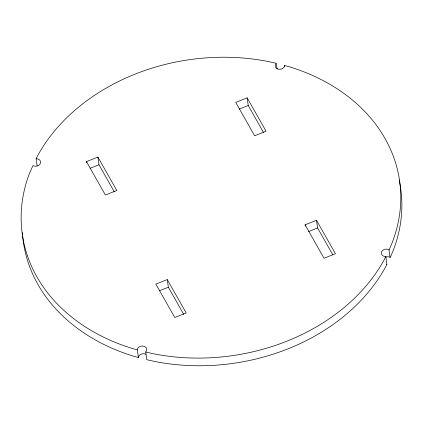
<?xml version="1.0" encoding="UTF-8"?>
<svg xmlns="http://www.w3.org/2000/svg" width="423" height="423" viewBox="0 0 423 423"><rect width="100%" height="100%" fill="white"/><g stroke="black" fill="none" stroke-linecap="round" stroke-linejoin="round"><path stroke-width="0.63" d="M22.657 235.764A190.54 149.531 -8 0 0 133.694 356.229L138.374 357.514L137.295 349.541A4.764 3.738 -8 0 1 143.82 346.22A4.764 3.738 -8 0 1 145.761 351.873L146.665 359.687L155.981 361.723A190.54 149.531 -8 0 0 384.951 268.06L386.892 264.259L385.813 256.581L385.432 256.602A4.764 3.738 -8 0 1 381.678 251.643A4.764 3.738 -8 0 1 388.954 249.723L390.032 257.396A4.764 3.738 -8 0 0 385.327 257.152M138.374 357.514L138.374 357.213A4.764 3.738 -8 0 1 145.972 354.331M389.123 249.85L392.327 242.31A190.54 149.531 -8 0 0 289.306 66.771L284.626 65.486L284.626 65.787A4.764 3.738 -8 0 1 278.101 69.102A4.764 3.738 -8 0 1 276.161 63.455L277.144 69.065M390.202 257.522L393.406 249.982A190.54 149.531 -8 0 0 399.153 180.055M37.097 165.779L36.108 158.741L38.049 154.94A190.54 149.531 -8 0 1 267.019 61.277L276.335 63.313M385.813 256.581L383.873 260.383A190.54 149.531 -8 0 1 154.903 354.051L145.586 352.015M86.482 161.618L97.903 157.081L116.822 190.487L105.401 195.019L86.482 161.618L86.662 162.897M247.154 97.829L235.727 102.361L254.646 135.767L266.072 131.23L247.154 97.829L248.232 105.501L263.624 132.674M89.962 168.338L98.982 164.753L97.903 157.081M239.212 109.081L248.232 105.501M167.275 279.561L155.849 284.097L174.768 317.499L186.194 312.962L167.275 279.561L168.354 287.233L183.746 314.411M305.099 224.84L316.52 220.304L335.439 253.71L324.018 258.247L305.099 224.84L305.279 226.12M159.334 290.813L168.354 287.233M308.584 231.561L317.599 227.981L316.52 220.304M36.108 158.741L36.489 158.725A4.764 3.738 -8 0 1 40.248 163.685A4.764 3.738 -8 0 1 32.968 165.605L29.594 173.018A190.54 149.531 -8 0 0 132.616 348.552L137.295 349.842M386.511 264.275L386.892 264.259M317.599 227.981L332.674 254.588M98.982 164.753L114.374 191.931M284.626 65.486L284.806 66.765M22.556 234.516A190.54 149.531 -8 0 1 22.424 232.639"/></g></svg>
